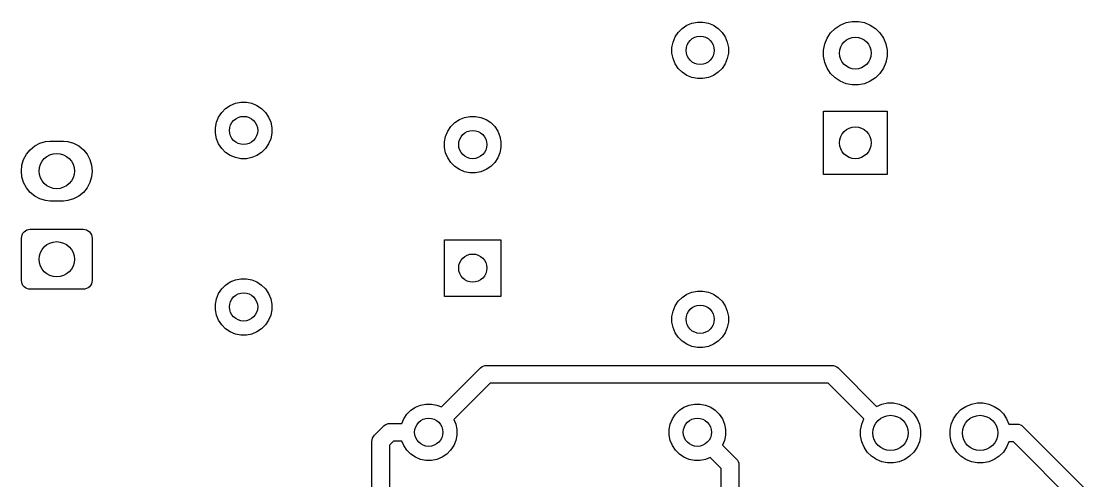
# Model space of a CAD drawing. Extents: x 143.9 to 175.1, y -98.9 to -63.4.
# Drawn here: x 144.75 to 175.05, y -76.42 to -63.41 of the extents above; entities that cross this region are included whole.
import ezdxf

# ---------------------------------------------------------------- set-up
doc = ezdxf.new("R2010")
doc.units = 0
doc.layers.add('BLACK', color=7, linetype='CONTINUOUS')

msp = doc.modelspace()

# ---------------------------------------------------------------- linework, layer by layer
at = {"layer": 'BLACK', "linetype": 'CONTINUOUS'}
for p, q in [((163.379, -63.72), (163.49, -63.6086)), ((163.49, -63.6086), (163.621, -63.521)), ((163.621, -63.521), (163.767, -63.4607)), ((163.767, -63.4607), (163.921, -63.43)), ((163.921, -63.43), (164.079, -63.43)), ((164.079, -63.43), (164.233, -63.4607)), ((164.233, -63.4607), (164.379, -63.521)), ((164.379, -63.521), (164.51, -63.6086)), ((164.51, -63.6086), (164.621, -63.72)), ((167.701, -63.7363), (167.826, -63.6109)), ((167.826, -63.6109), (167.974, -63.5124)), ((167.974, -63.5124), (168.137, -63.4446)), ((168.137, -63.4446), (168.311, -63.41)), ((168.311, -63.41), (168.489, -63.41)), ((168.489, -63.41), (168.663, -63.4446)), ((168.663, -63.4446), (168.826, -63.5124)), ((168.826, -63.5124), (168.974, -63.6109)), ((168.974, -63.6109), (169.099, -63.7363)), ((163.231, -63.9966), (163.291, -63.8511)), ((163.291, -63.8511), (163.379, -63.72)), ((164.621, -63.72), (164.709, -63.8511)), ((164.709, -63.8511), (164.769, -63.9966)), ((167.535, -64.0475), (167.602, -63.8837)), ((167.602, -63.8837), (167.701, -63.7363)), ((169.099, -63.7363), (169.198, -63.8837)), ((169.198, -63.8837), (169.265, -64.0475)), ((163.2, -64.1512), (163.231, -63.9966)), ((163.2, -64.3088), (163.2, -64.1512)), ((164.769, -63.9966), (164.8, -64.1512)), ((164.8, -64.1512), (164.8, -64.3088)), ((167.5, -64.2214), (167.535, -64.0475)), ((167.5, -64.3986), (167.5, -64.2214)), ((169.265, -64.0475), (169.3, -64.2214)), ((169.3, -64.2214), (169.3, -64.3986)), ((163.231, -64.4634), (163.2, -64.3088)), ((163.291, -64.6089), (163.231, -64.4634)), ((164.769, -64.4634), (164.709, -64.6089)), ((164.8, -64.3088), (164.769, -64.4634)), ((167.535, -64.5725), (167.5, -64.3986)), ((169.3, -64.3986), (169.265, -64.5725)), ((163.379, -64.74), (163.291, -64.6089)), ((163.49, -64.8514), (163.379, -64.74)), ((164.621, -64.74), (164.51, -64.8514)), ((164.709, -64.6089), (164.621, -64.74)), ((167.602, -64.7363), (167.535, -64.5725)), ((167.701, -64.8837), (167.602, -64.7363)), ((169.198, -64.7363), (169.099, -64.8837)), ((169.265, -64.5725), (169.198, -64.7363)), ((163.621, -64.939), (163.49, -64.8514)), ((163.767, -64.9993), (163.621, -64.939)), ((163.921, -65.03), (163.767, -64.9993)), ((164.079, -65.03), (163.921, -65.03)), ((164.233, -64.9993), (164.079, -65.03)), ((164.379, -64.939), (164.233, -64.9993)), ((164.51, -64.8514), (164.379, -64.939)), ((167.826, -65.0091), (167.701, -64.8837)), ((167.974, -65.1076), (167.826, -65.0091)), ((168.137, -65.1754), (167.974, -65.1076)), ((168.826, -65.1076), (168.663, -65.1754)), ((168.974, -65.0091), (168.826, -65.1076)), ((169.099, -64.8837), (168.974, -65.0091)), ((168.311, -65.21), (168.137, -65.1754)), ((168.489, -65.21), (168.311, -65.21)), ((168.663, -65.1754), (168.489, -65.21)), ((150.671, -65.791), (150.817, -65.7307)), ((150.817, -65.7307), (150.971, -65.7)), ((150.971, -65.7), (151.129, -65.7)), ((151.129, -65.7), (151.283, -65.7307)), ((151.283, -65.7307), (151.429, -65.791)), ((150.341, -66.1211), (150.429, -65.99)), ((150.429, -65.99), (150.54, -65.8786)), ((150.54, -65.8786), (150.671, -65.791)), ((151.429, -65.791), (151.56, -65.8786)), ((151.56, -65.8786), (151.671, -65.99)), ((151.671, -65.99), (151.759, -66.1211)), ((167.5, -67.75), (167.5, -65.95)), ((167.5, -65.95), (169.3, -65.95)), ((169.3, -65.95), (169.3, -67.75)), ((150.25, -66.4212), (150.281, -66.2666)), ((150.281, -66.2666), (150.341, -66.1211)), ((151.759, -66.1211), (151.819, -66.2666)), ((151.819, -66.2666), (151.85, -66.4212)), ((156.929, -66.39), (157.04, -66.2786)), ((157.04, -66.2786), (157.171, -66.191)), ((157.171, -66.191), (157.317, -66.1307)), ((157.317, -66.1307), (157.471, -66.1)), ((157.471, -66.1), (157.629, -66.1)), ((157.629, -66.1), (157.783, -66.1307)), ((157.783, -66.1307), (157.929, -66.191)), ((157.929, -66.191), (158.06, -66.2786)), ((158.06, -66.2786), (158.171, -66.39)), ((150.25, -66.5788), (150.25, -66.4212)), ((150.281, -66.7334), (150.25, -66.5788)), ((151.85, -66.5788), (151.819, -66.7334)), ((151.85, -66.4212), (151.85, -66.5788)), ((156.781, -66.6666), (156.841, -66.5211)), ((156.841, -66.5211), (156.929, -66.39)), ((158.171, -66.39), (158.259, -66.5211)), ((158.259, -66.5211), (158.319, -66.6666)), ((144.996, -67.0461), (145.125, -66.9398)), ((145.125, -66.9398), (145.273, -66.8609)), ((145.273, -66.8609), (145.433, -66.8123)), ((145.433, -66.8123), (145.558, -66.8)), ((145.558, -66.8), (145.942, -66.8)), ((145.942, -66.8), (146.067, -66.8123)), ((146.067, -66.8123), (146.227, -66.8609)), ((146.227, -66.8609), (146.375, -66.9398)), ((146.375, -66.9398), (146.504, -67.0461)), ((150.341, -66.8789), (150.281, -66.7334)), ((150.429, -67.01), (150.341, -66.8789)), ((151.759, -66.8789), (151.671, -67.01)), ((151.819, -66.7334), (151.759, -66.8789)), ((156.75, -66.8212), (156.781, -66.6666)), ((156.75, -66.9788), (156.75, -66.8212)), ((158.319, -66.6666), (158.35, -66.8212)), ((158.35, -66.8212), (158.35, -66.9788)), ((144.811, -67.3231), (144.89, -67.1755)), ((144.89, -67.1755), (144.996, -67.0461)), ((146.504, -67.0461), (146.61, -67.1755)), ((146.61, -67.1755), (146.689, -67.3231)), ((150.54, -67.1214), (150.429, -67.01)), ((150.671, -67.209), (150.54, -67.1214)), ((150.817, -67.2693), (150.671, -67.209)), ((151.429, -67.209), (151.283, -67.2693)), ((151.56, -67.1214), (151.429, -67.209)), ((151.671, -67.01), (151.56, -67.1214)), ((156.781, -67.1334), (156.75, -66.9788)), ((156.841, -67.2789), (156.781, -67.1334)), ((158.319, -67.1334), (158.259, -67.2789)), ((158.35, -66.9788), (158.319, -67.1334)), ((144.746, -67.65), (144.762, -67.4834)), ((144.762, -67.4834), (144.811, -67.3231)), ((146.689, -67.3231), (146.738, -67.4834)), ((146.738, -67.4834), (146.754, -67.65)), ((150.971, -67.3), (150.817, -67.2693)), ((151.129, -67.3), (150.971, -67.3)), ((151.283, -67.2693), (151.129, -67.3)), ((156.929, -67.41), (156.841, -67.2789)), ((157.04, -67.5214), (156.929, -67.41)), ((157.171, -67.609), (157.04, -67.5214)), ((158.06, -67.5214), (157.929, -67.609)), ((158.171, -67.41), (158.06, -67.5214)), ((158.259, -67.2789), (158.171, -67.41)), ((144.762, -67.8166), (144.746, -67.65)), ((144.811, -67.9769), (144.762, -67.8166)), ((146.738, -67.8166), (146.689, -67.9769)), ((146.754, -67.65), (146.738, -67.8166)), ((157.317, -67.6693), (157.171, -67.609)), ((157.471, -67.7), (157.317, -67.6693)), ((157.629, -67.7), (157.471, -67.7)), ((157.783, -67.6693), (157.629, -67.7)), ((157.929, -67.609), (157.783, -67.6693)), ((169.3, -67.75), (167.5, -67.75)), ((144.89, -68.1245), (144.811, -67.9769)), ((144.996, -68.2539), (144.89, -68.1245)), ((146.61, -68.1245), (146.504, -68.2539)), ((146.689, -67.9769), (146.61, -68.1245)), ((145.125, -68.3602), (144.996, -68.2539)), ((145.273, -68.4391), (145.125, -68.3602)), ((145.433, -68.4877), (145.273, -68.4391)), ((146.227, -68.4391), (146.067, -68.4877)), ((146.375, -68.3602), (146.227, -68.4391)), ((146.504, -68.2539), (146.375, -68.3602)), ((145.558, -68.5), (145.433, -68.4877)), ((145.942, -68.5), (145.558, -68.5)), ((146.067, -68.4877), (145.942, -68.5)), ((144.792, -69.4111), (144.823, -69.3732)), ((144.823, -69.3732), (144.861, -69.3421)), ((144.861, -69.3421), (144.904, -69.319)), ((144.904, -69.319), (144.951, -69.3048)), ((144.951, -69.3048), (145, -69.3)), ((145, -69.3), (146.5, -69.3)), ((146.5, -69.3), (146.549, -69.3048)), ((146.549, -69.3048), (146.596, -69.319)), ((146.596, -69.319), (146.639, -69.3421)), ((146.639, -69.3421), (146.677, -69.3732)), ((146.677, -69.3732), (146.708, -69.4111)), ((144.75, -69.55), (144.755, -69.5012)), ((144.75, -70.75), (144.75, -69.55)), ((144.755, -69.5012), (144.769, -69.4543)), ((144.769, -69.4543), (144.792, -69.4111)), ((146.708, -69.4111), (146.731, -69.4543)), ((146.731, -69.4543), (146.745, -69.5012)), ((146.745, -69.5012), (146.75, -69.55)), ((146.75, -69.55), (146.75, -70.75)), ((156.75, -71.2), (156.75, -69.6)), ((156.75, -69.6), (158.35, -69.6)), ((158.35, -69.6), (158.35, -71.2)), ((144.755, -70.7988), (144.75, -70.75)), ((144.769, -70.8457), (144.755, -70.7988)), ((144.792, -70.8889), (144.769, -70.8457)), ((144.823, -70.9268), (144.792, -70.8889)), ((146.708, -70.8889), (146.677, -70.9268)), ((146.731, -70.8457), (146.708, -70.8889)), ((146.745, -70.7988), (146.731, -70.8457)), ((146.75, -70.75), (146.745, -70.7988)), ((150.429, -70.99), (150.54, -70.8786)), ((150.54, -70.8786), (150.671, -70.791)), ((150.671, -70.791), (150.817, -70.7307)), ((150.817, -70.7307), (150.971, -70.7)), ((150.971, -70.7), (151.129, -70.7)), ((151.129, -70.7), (151.283, -70.7307)), ((151.283, -70.7307), (151.429, -70.791)), ((151.429, -70.791), (151.56, -70.8786)), ((151.56, -70.8786), (151.671, -70.99)), ((144.861, -70.9579), (144.823, -70.9268)), ((144.904, -70.981), (144.861, -70.9579)), ((144.951, -70.9952), (144.904, -70.981)), ((145, -71), (144.951, -70.9952)), ((146.5, -71), (145, -71)), ((146.549, -70.9952), (146.5, -71)), ((146.596, -70.981), (146.549, -70.9952)), ((146.639, -70.9579), (146.596, -70.981)), ((146.677, -70.9268), (146.639, -70.9579)), ((150.281, -71.2666), (150.341, -71.1211)), ((150.341, -71.1211), (150.429, -70.99)), ((151.671, -70.99), (151.759, -71.1211)), ((151.759, -71.1211), (151.819, -71.2666)), ((158.35, -71.2), (156.75, -71.2)), ((163.49, -71.2286), (163.621, -71.141)), ((163.621, -71.141), (163.767, -71.0807)), ((163.767, -71.0807), (163.921, -71.05)), ((163.921, -71.05), (164.079, -71.05)), ((164.079, -71.05), (164.233, -71.0807)), ((164.233, -71.0807), (164.379, -71.141)), ((164.379, -71.141), (164.51, -71.2286)), ((150.25, -71.4212), (150.281, -71.2666)), ((150.25, -71.5788), (150.25, -71.4212)), ((151.819, -71.2666), (151.85, -71.4212)), ((151.85, -71.4212), (151.85, -71.5788)), ((163.231, -71.6166), (163.291, -71.4711)), ((163.291, -71.4711), (163.379, -71.34)), ((163.379, -71.34), (163.49, -71.2286)), ((164.51, -71.2286), (164.621, -71.34)), ((164.621, -71.34), (164.709, -71.4711)), ((164.709, -71.4711), (164.769, -71.6166)), ((150.281, -71.7334), (150.25, -71.5788)), ((150.341, -71.8789), (150.281, -71.7334)), ((151.819, -71.7334), (151.759, -71.8789)), ((151.85, -71.5788), (151.819, -71.7334)), ((163.2, -71.7712), (163.231, -71.6166)), ((163.2, -71.9288), (163.2, -71.7712)), ((164.769, -71.6166), (164.8, -71.7712)), ((164.8, -71.7712), (164.8, -71.9288)), ((150.429, -72.01), (150.341, -71.8789)), ((150.54, -72.1214), (150.429, -72.01)), ((151.671, -72.01), (151.56, -72.1214)), ((151.759, -71.8789), (151.671, -72.01)), ((163.231, -72.0834), (163.2, -71.9288)), ((163.291, -72.2289), (163.231, -72.0834)), ((164.769, -72.0834), (164.709, -72.2289)), ((164.8, -71.9288), (164.769, -72.0834)), ((150.671, -72.209), (150.54, -72.1214)), ((150.817, -72.2693), (150.671, -72.209)), ((150.971, -72.3), (150.817, -72.2693)), ((151.129, -72.3), (150.971, -72.3)), ((151.283, -72.2693), (151.129, -72.3)), ((151.429, -72.209), (151.283, -72.2693)), ((151.56, -72.1214), (151.429, -72.209)), ((163.379, -72.36), (163.291, -72.2289)), ((163.49, -72.4714), (163.379, -72.36)), ((164.621, -72.36), (164.51, -72.4714)), ((164.709, -72.2289), (164.621, -72.36)), ((163.621, -72.559), (163.49, -72.4714)), ((163.767, -72.6193), (163.621, -72.559)), ((163.921, -72.65), (163.767, -72.6193)), ((164.079, -72.65), (163.921, -72.65)), ((164.233, -72.6193), (164.079, -72.65)), ((164.379, -72.559), (164.233, -72.6193)), ((164.51, -72.4714), (164.379, -72.559)), ((156.662, -74.3342), (157.759, -73.2379)), ((157.759, -73.2379), (157.766, -73.2284)), ((157.766, -73.2284), (157.804, -73.1971)), ((157.804, -73.1971), (157.848, -73.1739)), ((157.848, -73.1739), (157.895, -73.1596)), ((157.895, -73.1596), (157.944, -73.1548)), ((157.944, -73.1548), (157.956, -73.156)), ((157.956, -73.156), (167.724, -73.156)), ((167.724, -73.156), (167.736, -73.1548)), ((167.736, -73.1548), (167.748, -73.156)), ((167.748, -73.156), (167.785, -73.1596)), ((167.785, -73.1596), (167.832, -73.1739)), ((167.832, -73.1739), (167.876, -73.1971)), ((167.876, -73.1971), (167.914, -73.2284)), ((167.914, -73.2284), (167.921, -73.2379)), ((167.921, -73.2379), (168.999, -74.3159)), ((158.048, -73.656), (157.016, -74.6877)), ((167.632, -73.656), (158.048, -73.656)), ((168.646, -74.6694), (167.632, -73.656)), ((169.152, -74.2527), (169.316, -74.22)), ((169.316, -74.22), (169.484, -74.22)), ((169.484, -74.22), (169.648, -74.2527)), ((171.692, -74.2527), (171.856, -74.22)), ((171.856, -74.22), (172.024, -74.22)), ((172.024, -74.22), (172.188, -74.2527)), ((155.591, -74.6711), (155.679, -74.54)), ((155.679, -74.54), (155.79, -74.4286)), ((155.79, -74.4286), (155.921, -74.341)), ((155.921, -74.341), (156.067, -74.2807)), ((156.067, -74.2807), (156.221, -74.25)), ((156.221, -74.25), (156.379, -74.25)), ((156.379, -74.25), (156.533, -74.2807)), ((156.533, -74.2807), (156.662, -74.3342)), ((163.211, -74.6711), (163.299, -74.54)), ((163.299, -74.54), (163.41, -74.4286)), ((163.41, -74.4286), (163.541, -74.341)), ((163.541, -74.341), (163.687, -74.2807)), ((163.687, -74.2807), (163.841, -74.25)), ((163.841, -74.25), (163.999, -74.25)), ((163.999, -74.25), (164.153, -74.2807)), ((164.153, -74.2807), (164.299, -74.341)), ((164.299, -74.341), (164.43, -74.4286)), ((164.43, -74.4286), (164.541, -74.54)), ((164.541, -74.54), (164.629, -74.6711)), ((168.999, -74.3159), (169.152, -74.2527)), ((169.648, -74.2527), (169.803, -74.3167)), ((169.803, -74.3167), (169.942, -74.4098)), ((169.942, -74.4098), (170.06, -74.5282)), ((170.06, -74.5282), (170.153, -74.6674)), ((171.187, -74.6674), (171.28, -74.5282)), ((171.28, -74.5282), (171.398, -74.4098)), ((171.398, -74.4098), (171.537, -74.3167)), ((171.537, -74.3167), (171.692, -74.2527)), ((172.188, -74.2527), (172.343, -74.3167)), ((172.343, -74.3167), (172.482, -74.4098)), ((172.482, -74.4098), (172.6, -74.5282)), ((172.6, -74.5282), (172.693, -74.6674)), ((155.023, -74.8724), (155.061, -74.8411)), ((155.061, -74.8411), (155.105, -74.8179)), ((155.105, -74.8179), (155.109, -74.8166)), ((155.109, -74.8166), (155.152, -74.8036)), ((155.152, -74.8036), (155.201, -74.7988)), ((155.201, -74.7988), (155.213, -74.8)), ((155.213, -74.8), (155.538, -74.8)), ((155.538, -74.8), (155.591, -74.6711)), ((157.016, -74.6877), (157.069, -74.8166)), ((157.069, -74.8166), (157.1, -74.9712)), ((163.12, -74.9712), (163.151, -74.8166)), ((163.151, -74.8166), (163.211, -74.6711)), ((164.629, -74.6711), (164.689, -74.8166)), ((164.689, -74.8166), (164.72, -74.9712)), ((168.55, -74.9863), (168.583, -74.8221)), ((168.583, -74.8221), (168.646, -74.6694)), ((170.153, -74.6674), (170.217, -74.8221)), ((170.217, -74.8221), (170.25, -74.9863)), ((171.09, -74.9863), (171.123, -74.8221)), ((171.123, -74.8221), (171.187, -74.6674)), ((172.693, -74.6674), (172.756, -74.82)), ((172.756, -74.82), (172.975, -74.82)), ((172.975, -74.82), (172.987, -74.8188)), ((172.987, -74.8188), (172.999, -74.82)), ((172.999, -74.82), (173.036, -74.8236)), ((173.036, -74.8236), (173.083, -74.8379)), ((173.083, -74.8379), (173.127, -74.8611)), ((154.731, -75.1714), (154.762, -75.1334)), ((154.762, -75.1334), (154.772, -75.1255)), ((154.772, -75.1255), (155.016, -74.8819)), ((155.016, -74.8819), (155.023, -74.8724)), ((157.1, -75.1288), (157.069, -75.2834)), ((157.1, -74.9712), (157.1, -75.1288)), ((163.12, -75.1288), (163.12, -74.9712)), ((163.151, -75.2834), (163.12, -75.1288)), ((164.72, -75.1288), (164.689, -75.2834)), ((164.72, -74.9712), (164.72, -75.1288)), ((168.55, -75.1537), (168.55, -74.9863)), ((170.25, -74.9863), (170.25, -75.1537)), ((171.09, -75.1537), (171.09, -74.9863)), ((173.127, -74.8611), (173.165, -74.8924)), ((173.165, -74.8924), (173.172, -74.9019)), ((173.172, -74.9019), (175.047, -76.7765)), ((154.689, -75.311), (154.694, -75.262)), ((154.69, -75.3233), (154.689, -75.311)), ((154.69, -79.188), (154.69, -75.3233)), ((154.694, -75.262), (154.708, -75.2149)), ((154.708, -75.2149), (154.731, -75.1714)), ((154.708, -75.2149), (154.708, -75.2149)), ((155.305, -75.3), (155.19, -75.4146)), ((155.19, -75.4146), (155.19, -79.188)), ((155.538, -75.3), (155.305, -75.3)), ((155.591, -75.4289), (155.538, -75.3)), ((155.679, -75.56), (155.591, -75.4289)), ((157.009, -75.4289), (156.921, -75.56)), ((157.069, -75.2834), (157.009, -75.4289)), ((163.211, -75.4289), (163.151, -75.2834)), ((163.299, -75.56), (163.211, -75.4289)), ((164.689, -75.2834), (164.636, -75.4123)), ((164.636, -75.4123), (165.014, -75.7905)), ((168.583, -75.3179), (168.55, -75.1537)), ((168.647, -75.4726), (168.583, -75.3179)), ((170.217, -75.3179), (170.153, -75.4726)), ((170.25, -75.1537), (170.217, -75.3179)), ((171.123, -75.3179), (171.09, -75.1537)), ((171.187, -75.4726), (171.123, -75.3179)), ((172.756, -75.32), (172.693, -75.4726)), ((172.883, -75.32), (172.756, -75.32)), ((174.629, -77.0656), (172.883, -75.32)), ((155.79, -75.6714), (155.679, -75.56)), ((155.921, -75.759), (155.79, -75.6714)), ((156.81, -75.6714), (156.679, -75.759)), ((156.921, -75.56), (156.81, -75.6714)), ((163.41, -75.6714), (163.299, -75.56)), ((163.541, -75.759), (163.41, -75.6714)), ((168.74, -75.6118), (168.647, -75.4726)), ((168.858, -75.7302), (168.74, -75.6118)), ((168.997, -75.8233), (168.858, -75.7302)), ((169.942, -75.7302), (169.803, -75.8233)), ((170.06, -75.6118), (169.942, -75.7302)), ((170.153, -75.4726), (170.06, -75.6118)), ((171.28, -75.6118), (171.187, -75.4726)), ((171.398, -75.7302), (171.28, -75.6118)), ((171.537, -75.8233), (171.398, -75.7302)), ((172.482, -75.7302), (172.343, -75.8233)), ((172.6, -75.6118), (172.482, -75.7302)), ((172.693, -75.4726), (172.6, -75.6118)), ((156.067, -75.8193), (155.921, -75.759)), ((156.221, -75.85), (156.067, -75.8193)), ((156.379, -75.85), (156.221, -75.85)), ((156.533, -75.8193), (156.379, -75.85)), ((156.679, -75.759), (156.533, -75.8193)), ((163.687, -75.8193), (163.541, -75.759)), ((163.841, -75.85), (163.687, -75.8193)), ((163.999, -75.85), (163.841, -75.85)), ((164.153, -75.8193), (163.999, -75.85)), ((164.282, -75.7658), (164.153, -75.8193)), ((164.596, -76.0796), (164.282, -75.7658)), ((165.014, -75.7905), (165.024, -75.7984)), ((165.024, -75.7984), (165.055, -75.8364)), ((165.055, -75.8364), (165.078, -75.8799)), ((165.078, -75.8799), (165.092, -75.927)), ((165.092, -75.927), (165.097, -75.976)), ((165.097, -75.976), (165.096, -75.9883)), ((165.096, -75.9883), (165.096, -79.188)), ((169.152, -75.8873), (168.997, -75.8233)), ((169.316, -75.92), (169.152, -75.8873)), ((169.484, -75.92), (169.316, -75.92)), ((169.648, -75.8873), (169.484, -75.92)), ((169.803, -75.8233), (169.648, -75.8873)), ((171.692, -75.8873), (171.537, -75.8233)), ((171.856, -75.92), (171.692, -75.8873)), ((172.024, -75.92), (171.856, -75.92)), ((172.188, -75.8873), (172.024, -75.92)), ((172.343, -75.8233), (172.188, -75.8873)), ((164.596, -79.188), (164.596, -76.0796))]:
    msp.add_line(p, q, dxfattribs=at)
at = {"layer": 'BLACK'}
for centre, radius in [((164, -64.23), 0.4), ((168.4, -64.31), 0.45), ((151.05, -66.5), 0.4), ((157.55, -66.9), 0.4), ((168.4, -66.85), 0.45), ((145.75, -67.65), 0.5), ((145.75, -70.15), 0.5), ((157.55, -70.4), 0.4), ((151.05, -71.5), 0.4), ((164, -71.85), 0.4), ((156.3, -75.05), 0.4), ((163.92, -75.05), 0.4), ((169.4, -75.07), 0.5), ((171.94, -75.07), 0.5)]:
    msp.add_circle(centre, radius, dxfattribs=at)

doc.saveas('drawing.dxf')
